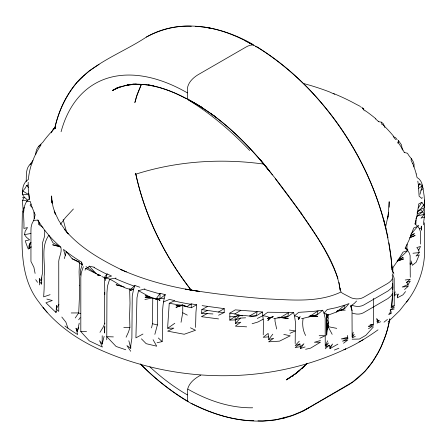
<?xml version="1.0" encoding="UTF-8"?>
<svg xmlns="http://www.w3.org/2000/svg" width="447" height="447" viewBox="0 0 447 447"><rect width="100%" height="100%" fill="white"/><g stroke="black" fill="none" stroke-linecap="round" stroke-linejoin="round"><path stroke-width="0.67" d="M22.35 210.911C22.121 241.844 18.534 276.235 39.051 302.261C54.64 324.014 77.264 339.754 101.553 350.431C178.079 384.023 269.904 384.833 345.771 348.906L343.933 349.772C356.036 344.503 367.311 337.496 378.022 329.83M22.59 193.646C22.205 188.36 23.384 182.315 28.384 179.493L28.675 176.755A193.981 111.996 0 0 1 31.005 165.859L33.961 157.802A194.037 112.029 0 0 1 39.481 147.292L41.135 144.716C37.414 146.387 35.687 150.538 35.782 154.433M30.178 247.331L29.58 248.471L29.58 245.057L30.994 242.391M35.106 273.402L33.894 267.261L30.944 261.428L30.944 230.702L31.089 227.272L31.977 223.723L33.698 220.405L35.173 214.828L31.877 206.816L30.251 201.401L26.708 201.34C21.551 209.369 24.579 219.421 23.853 228.428L27.524 227.562L25.194 231.172L24.512 234.647L26.457 237.323L29.591 239.827L25.289 240.849A199.25 115.035 0 0 0 28.334 249.152L30.385 242.57L28.96 245.649L29.58 248.471M39.476 284.918L39.302 278.487L39.476 281.504L41.515 284.074L41.649 277.213L42.398 273.592L42.487 242.945L44.605 236.172L44.778 230.328A193.456 111.689 0 0 1 39.481 222.679L37.934 220.08L33.698 220.405M104.425 326.796L104.419 333.021L104.838 326.338M389.175 207.184L389.181 201.681L388.197 214.884L388.611 212.247L387.678 218.27L388.085 215.672L385.543 227.26M388.627 314.733L391.058 313.364L391.058 311.917L390.17 310.078L394.243 307.458L390.918 307.832M391.287 307.1L394.243 305.904L394.181 278.52L393.539 276.212L392.17 273.793M83.338 266.686L81.293 272.754L80.812 277.436L80.812 331.613L89.299 340.86L102.374 347.051L99.575 340.636L102.179 344.056L102.207 335.731M368.496 326.26L373.39 324.287L373.401 298.311M379.056 320.175L377.123 321.689L377.586 319.002M413.916 166.977C415.241 161.043 409.692 157.852 407.491 153.254L404.116 152.427M106.755 339.759L106.95 293.025L107.414 286.382L109.655 279.135L116.086 278.068M26.183 181.599C26.546 175.263 25.334 166.798 31.877 163.161M326.791 316.247L326.74 324.6L326.869 314.397M130.742 351.281L126.931 345.62L130.77 348.297L130.792 345.302L131.882 338.189L132.251 295.813L133.625 289.075L134.96 285.544L139.866 287.242M245.61 317.811L240.408 318.091L235.357 319.896L229.808 320.102L229.825 313.14L235.284 309.866L262.462 311.984L263.445 322.192L263.238 334.853M305.122 346.939L300.49 348.52L299.898 343.955L295.165 345.615L299.267 341.195M392.589 289.773L392.606 283.359M218.594 315.219L224.204 312.531L224.249 308.648L202.139 305.642M295.188 343.62L295.378 321.767L294.506 315.845L293.528 312.509L267.792 312.235L263.004 315.655L257.31 318.454M410.268 277.257L410.111 255.623L409.351 253.114L407.737 250.566L402.993 252.136L398.216 259.998L392.868 267.658L392.829 271.156L391.896 269.737M181.041 322.298L182.728 312.777L182.762 305.362L175.962 307.307L182.661 304.921L187.192 306.838L191.322 307.765L196.63 304.787L195.948 312.414L195.562 327.428M157.093 342.754L162.127 341.586C163.446 325.98 160.507 309.838 165.261 294.662L160.082 293.327L155.986 299.104L145.158 295.785L149.672 296.719M190.45 327.785L195.512 330.272L184.225 334.255L167.698 331.16L173.805 328.148L167.737 328.249L167.781 325.321L169.245 303.239L174.844 300.663L169.486 299.44L163.412 301.954M155.986 299.104L159.987 298.797L160.082 293.327M29.273 199.77L28.675 193.216A193.735 111.851 0 0 1 28.15 184.985L28.211 182.242M392.801 290.081L392.801 278.917M154.841 334.367L157.378 324.969L157.361 298.78L160.004 300.434L156.942 298.814M46.862 299.077L52.321 300.529L45.918 302.781L55.987 312.481L56.735 305.446L56.328 309.285M80.298 275.179L80.415 270.362L82.175 264.814L81.589 262.138A193.892 111.946 0 0 1 66.29 251.633L63.502 249.409L65.279 255.477L64.267 258.595M416.062 219.896L415.9 223.746L414.978 223.936L416.978 215.873L418.75 203.944L421.862 202.273L423.65 204.91L424.488 207.704L422.706 211.733L417.425 215.89L415.956 218.684M79.516 262.937L79.085 271.77L79.516 285.22M392.634 293.942L391.706 306.128M392.488 290.679L392.751 292.014L391.661 306.592M326.813 328.322L326.707 330.02L326.802 323.555L326.74 333.507M212.934 313.95L201.575 313.274L201.843 309.553L207.659 306.463M407.189 244.14L406.887 247.929L405.166 248.152L409.061 240.117L413.732 227.987L417.783 226.299L418.766 225.243M303.049 318.745C302.172 324.488 302.809 330.344 305.619 335.501M30.944 247.772L31.066 246.487M55.987 312.481L56.126 311.201M41.515 284.074L41.755 282.063M23.864 210.811L23.311 211.962L22.35 200.669L27.641 200.06L24.406 197.283L22.411 194.428L22.819 191.053L25.205 188.153L26.686 185.471L28.15 184.985M363.556 110.029L363.735 108.688L361.807 107.42M423.315 224.847L424.332 217.046L421.001 218.147L424.332 214.348L422.706 211.733L420.146 209.682L417.867 211.196M389.728 319.124L387.566 328.936L385.66 335.328L380.917 347.202L378.078 352.638L372.312 362.104L365.026 371.295L352.476 382.146L303.636 410.681L291.807 415.576L275.67 419.839L262.797 421.04L257.964 420.856M389.89 318.75C385.018 345.849 370.563 372.63 345.922 386.398L308.29 408.122C272.173 429.623 226.551 421.923 190.986 403.283M102.179 344.056L104.123 336.368M397.925 143.224L398.473 140.598L401.551 145.001L402.339 150.114M420.007 194.255L422.275 185.851L419.811 183.711L418.381 184.801L419.102 196.149L421.784 198.468L422.32 197.596M64.904 326.003L67.961 328.21A199.211 115.013 0 0 0 77.672 334.552L75.973 328.159L77.387 331.333L79.225 323.142M395.154 291.813L394.243 295.88L396.383 294.048M151.533 327.908L152.488 323.723L152.768 297.847L157.338 299.669M54.635 128.602C58.741 110.314 66.877 92.4 80.22 78.996M397.975 142.727L398.473 140.598M42.951 227.495L39.012 224.662L39.481 222.679M377.123 321.689L377.43 320.359M144.834 288.874L138.486 290.69L136.983 297.741L135.91 337.854L142.956 334.038M41.515 280.66L41.839 279.341M54.774 128.652C58.222 111.689 66.039 95.742 76.962 82.343C95.865 61.641 123.433 52.254 146.365 37.079C179.454 17.779 221.142 26.021 252.739 44.365M135.044 102.268L137.268 94.2L141.297 84.377M51.355 132.781L53.215 129.049L55.713 127.088M105.324 280.576L107.124 273.927L111.56 276.028L104.738 278.408L104.123 277.33M355.309 336.356L352.135 337.904L354.231 334.283L352.13 336.563L353.242 332.216M65.279 255.477L66.29 251.633L72.19 258.791L78.51 262.121L82.354 265.01L81.589 262.138M134.754 102.743L136.357 96.982L141.353 84.517M77.387 331.333L78.638 327.232M129.641 289.293L130.016 303.055L129.608 315.671L129.898 327.483L128.568 331.858L126.093 337.222M327.74 323.924L326.735 326.953L326.74 331.797L326.818 325.31L326.735 326.953L328.713 322.22L327.953 319.951L328.316 318.482L327.942 314.632L326.729 318.074L328.215 314.543M340.413 288.606L340.268 290.634L341.586 292.55A10.968 6.018 -2.2 0 0 343.246 293.673L350.331 297.384A10.968 6.018 -2.2 0 0 352.454 298.238C355.968 299.222 359.958 299.239 363.243 297.495L387.136 283.761C389.857 282.163 394.153 278.978 392.181 275.397M85.047 270.161L85.679 268.446L88.065 267.842L89.165 266.183L94.362 267.245M328.551 325.41L326.718 330.255L326.712 335.161L326.93 328.78L326.718 330.255L328.551 325.41L327.942 323.321L328.713 322.22M397.282 296.126L398.165 293.942L397.282 297.853L402.943 294.836L405.546 291.584M104.905 323.131L103.302 326.947L99.966 332.339M392.494 293.495L391.159 295.774L388.046 298.473L363.243 312.878C359.936 314.638 355.879 314.364 352.454 313.107M392.617 286.03L391.287 288.226L388.197 290.863L363.579 305.105C360.304 306.849 356.304 306.703 352.851 305.58A10.918 6.303 0 0 1 352.08 305.29M55.16 128.68L55.724 127.468L53.215 129.049M411.626 158.651L410.989 160.015L412.514 163.451M418.699 250.18L420.51 246.459L416.827 247.549L418.699 250.18L419.23 252.577L416.04 256.036L419.241 254.874L416.146 262.26L412.363 265.3L411.044 260.897M300.216 316.588L298.574 319.583L299.512 317.029L298.088 318.091L298.937 317.856L297.439 316.599L294.506 315.845L298.702 312.347L313.302 311.38L322.673 310.257L323.986 313.157L325.192 318.348L325.243 345.743L327.701 340.815M30.005 164.77L32.86 160.473M329.947 348.643L332.59 343.978L329.942 347.196L329.947 348.643L337.898 344.14M169.245 303.239L182.292 305.558L182.661 304.921L175.984 305.625L181.661 305.564M418.18 186.544L419.811 183.711M22.35 200.669L24.406 197.283L22.411 197.842M58.954 304.513L56.093 309.028L58.758 311.403L58.758 263.607C58.093 257.813 62.435 252.935 60.809 247.146M421.862 202.273L418.325 207.894M406.535 302.088C418.023 287.337 424.728 268.787 424.65 250.041L424.644 222.757M75.23 317.979L78.7 312.922L79.516 295.461A293.707 185.399 -54.9 0 0 79.499 285.231M39.476 281.504L41.968 277.878M31.005 204.111L30.078 205.447L32.162 207.307M60.379 224.411L65.402 217.644L73.414 208.995M300.49 348.52L303.949 343.737L300.507 346.648L295.149 347.576L299.898 343.955M78.678 319.812L80.225 317.677M417.079 212.336L420.146 209.682L423.65 204.91M408.809 299.026L399.596 310.71L388.046 321.946M379.134 320.337L377.117 323.047L380.76 321.728M391.628 269.262L392.868 267.658M268.574 336.854L263.194 337.284L268.144 333.395L268.658 339.502L272.804 334.177M101.787 276.553L104.274 277.514L107.124 273.927M272.29 316.945L270.368 317.353L267.82 320.527L271.05 317.621L273.424 316.392M414.978 223.936L417.783 226.299L410.799 234.34M373.385 326.941L365.948 335.244L362.673 337.172L359.354 339.049L352.141 339.206M411.799 262.987L410.217 264.691L410.134 262.836M242.414 315.856L238.916 315.012L235.083 316.526L235.424 323.41L240.408 318.091M356.561 301.043L354.393 303.34L350.582 306.078L352.007 310.665L352.13 336.563M80.6 78.611L89.115 70.928L99.061 64.39M78.203 81.052L82.628 76.543M307.067 363.495L295.171 374.083L299.926 370.261L297.875 371.915M306.86 363.707L302.016 368.585L304.217 366.54M55.724 127.468L53.327 129.837A193.881 111.934 0 0 0 42.901 142.168L38.408 146.56M235.357 319.896L239.693 315.627L244.498 315.526L249.376 316.063L256.477 315.789L262.462 311.984M23.311 211.962L23.311 208.548L24.177 207.715M26.708 201.34L29.608 198.68L28.675 193.216M397.819 260.115L407.737 250.566L405.166 248.152M404.58 289.522L407.994 286.46L407.988 284.594L406.619 282.336L410.273 279.235L405.206 280.029M23.311 208.548L24.004 207.939M325.243 348.811L329.322 345.207L329.942 347.196M104.274 277.514C113.94 279.012 120.83 288.332 130.669 289.248L134.96 285.544M325.243 345.743L328.45 342.978L325.243 347.291L329.322 345.207M303.072 367.451L295.668 373.625L286.303 379.861L290.494 377.441M322.673 310.257L317.141 314.856L301.49 318.733M336.468 312.028L344.81 305.172L349.04 303.563L344.654 308.62L336.468 312.028L328.696 314.928L326.282 314.872L325.684 313.794L323.986 313.157L327.249 309.536L336.172 307.698L344.81 305.172L344.654 308.62L336.876 311.173M384.012 322.164L387.437 319.426M158.769 298.803L159.987 298.797L165.261 294.662M343.514 343.229L347.861 339.938L342.508 341.178L347.855 338.58L347.319 335.418M297.255 372.407L286.303 379.861M293.528 312.509L287.684 316.75L273.827 318.532M167.737 328.249L174.811 323.265M420.856 190.249L423.074 188.707C422.326 184.449 421.297 179.666 417.062 177.52L416.157 173.95M420.504 244.062L420.376 231.596L419.543 228.92L421.499 227.568L421.27 226.081L421.588 230.16L421.499 227.568M418.426 188.455L422.275 185.851M229.808 320.102L235.083 316.526L239.693 315.627M196.63 304.787L191.143 303.865L186.919 306.72L182.292 305.558M308.86 317.029L318.029 310.866L317.141 314.856L309.235 316.359L317.783 316.353L309.749 315.85M410.301 236.29L414.363 233.63L410.514 236.061M368.451 328.768L373.39 325.634L368.63 326.506M397.495 260.897L403.172 257.427L397.735 260.394M279.738 317.923L288.633 312.593L287.684 316.75L280.437 317.582L277.693 317.214M229.825 313.14L234.77 313.962L240.777 310.402M201.843 309.553L218.41 312.045L224.249 308.648M120.087 86.897L112.583 90.417L117.315 87.69M200.753 375.189C194.652 378.352 188.159 383.515 187.366 390.807L187.366 398.953C187.31 400.495 188.165 402.093 189.684 402.591C209.615 412.553 231.261 420.521 253.818 420.7M291.662 376.765L293.483 375.715M249.376 316.063L257.086 311.676L256.477 315.789L250.482 316.789M112.583 90.417L119.075 87.204L115.974 88.54L122.914 86.137L130.239 84.561L126.931 85.075L134.664 84.338L144.761 84.617M302.513 411.24L308.29 408.122M263.322 319.108L257.913 322.013L252.119 323.745M361.349 340.692L363.098 339.748M359.014 341.949L360.723 341.033M129.541 289.047L130.898 290.533L133.625 289.075L130.669 289.248M207.33 313.526L201.429 316.672L218.538 318.912M201.575 313.274L207.464 310.475M146.365 37.079C160.087 29.658 175.671 25.406 191.327 26.261M319.912 338.2L325.237 335.719L319.164 335.691M420.146 209.682L424.488 207.704M340.737 292.137C317.638 302.993 291.137 299.859 266.423 298.87C239.324 296.752 212.28 293.668 185.477 289.131L199.513 291.438C172.374 287.427 145.493 280.627 120.427 269.329L126.238 271.882L124.635 271.184M409.603 237.949L415.14 235.468L410.022 237.379M290.03 333.294L295.316 330.942L289.371 330.026M334.362 350.068L338.882 348.224M119.572 86.997L117.22 87.908L126.747 85.248L136.246 84.159M270.368 317.353L267.446 318.454L269.614 317.616L266.881 316.442L263.004 315.655M271.05 317.621L272.944 316.906M417.118 213.822L422.706 211.733M50.098 294.679L43.661 296.858L44.074 289.913A302.412 220.544 -41.1 0 0 44.158 276.229C45.728 262.696 40.319 247.074 48.846 235.29L44.778 230.328M397.238 261.07L403.624 258.93L397.148 261.093M135.15 174.386C176.587 161.049 221.109 158.165 264.127 164.138M406.619 282.336L410.285 281.174L407.988 284.594L402.194 287.013L407.994 286.46M320.465 340.48L314.437 342.285L320.46 342.206L310.631 348.129L305.592 349.286M389.734 312.302L391.058 311.917M284.856 417.777L285.588 417.571L281.984 418.537M390.17 310.078L394.243 308.972M347.85 337.194L341.279 338.938L347.855 338.58M268.658 339.502L273.642 338.25L268.619 341.826L279.515 341.145L290.22 335.82L283.772 334.378M235.424 323.41L240.81 322.175L235.368 326.142L246.66 326.846M417.425 215.89L424.332 214.348M144.917 299.484L152.114 297.987M24.512 234.647L30.91 233.463M159.987 298.797L164.172 298.143M350.582 306.078L351.51 305.966L351.549 308.48L351.325 305.765M412.972 253.253L419.23 252.577M362.668 108.789L363.735 108.688L362.573 108.336L365.087 110.945M337.781 310.581L345.263 310.112M370.138 324.483L373.39 324.287M229.836 316.806L235.083 316.526M389.069 313.464L391.058 313.364M150.846 297.166L145.046 297.462L150.941 297.289M391.047 305.994L394.243 305.904M80.812 331.613L86.539 331.467M136.318 84.092L132.698 84.148C158.104 83.365 181.65 94.876 202.754 107.906L188.092 99.43L187.41 97.63L187.366 88.802C187.947 82.745 192.813 77.996 197.725 74.928L246.157 46.963C248.985 45.331 253.946 43.404 256.12 46.935M22.411 194.428L28.39 194.389L22.819 191.053M71.213 312.961L78.7 312.922L80.622 313.699M123.791 327.36L129.898 327.483M195.44 26.384C216.052 27.105 235.67 35.134 253.483 45.046L245.464 40.973M113.365 336.898L106.772 336.658L116.108 346.475L125.786 349.761M280.437 317.582L288.298 318.56L279.14 317.18M218.41 312.045L224.204 312.531M145.448 84.673L147.527 84.913M149.337 85.159L150.455 85.327M378.179 121.606L381.503 122.187L383.425 123.886L384.85 127.507M152.142 85.612L153.271 85.813L147.968 84.846L150.404 85.293M204.76 27.194L207.805 27.753M208.006 27.781L211.018 28.334M100.15 275.497L97.412 274.978L100.799 275.687M336.742 328.366L328.037 326.634L332.182 334.322M150.823 85.366C163.334 87.835 175.274 92.68 186.427 98.787M123.171 286.505L116.052 284.761L122.69 286.633M234.77 313.962L238.916 315.012M152.488 323.723L157.378 324.969M303.563 83.516L309.073 85.047A193.875 111.934 0 0 1 329.607 91.959L333.345 93.708M60.194 246.934L52.634 244.794L59.674 246.381L53.042 242.9L48.846 235.29A193.892 111.946 0 0 0 60.798 247.135M279.788 317.258L281.085 317.627M99.681 274.989L97.133 274.151L85.679 268.446M182.762 305.362L187.192 306.838M72.19 258.791L79.56 261.976M122.092 270.066C100.972 259.785 79.728 247.733 64.519 229.378L68.38 233.926L66.53 231.742M249.504 43.018L250.689 43.616M182.728 312.777L187.315 315.129M359.98 106.241L355.572 103.955A193.903 111.951 0 0 0 337.384 95.122L333.529 93.512L334.451 94.395M151.198 297.713L138.486 290.69M190.696 101.134L200.977 106.978L211.47 113.996M188.092 99.43C236.312 125.059 269.859 169.731 301.094 213.135L300.663 212.548C316.381 236.659 336.027 260.802 340.161 290.114L339.022 282.348M255.79 46.393C274.352 57.294 291.103 71.045 306.262 86.288L306.793 86.802C346.956 128.395 376.396 181.046 388.018 237.882M86.042 266.63L96.295 273.642L89.165 266.183M187.444 401.35C170.257 390.857 154.377 378.257 140.263 363.892M257.003 46.823C332.361 94.68 384.431 179.174 392.069 268.172M188.092 401.44C170.91 391.22 155.075 378.765 141.084 364.484M406.736 248.722L407.865 249.527L406.865 248.722M210.52 113.292L215.633 117.047L211.99 114.365M214.23 116.002C232.49 129.703 248.711 145.962 263.322 163.462L260.193 159.724L269.206 170.726L264.205 164.541M375.564 118.947L378.816 121.729M158.344 337.988L162.127 341.586M360.55 106.637L361.075 107.163M141.425 338.843L146.175 343.682L156.707 346.19L153.081 339.714M26.686 185.471L28.608 187.444M42.99 307.391L47.103 312.246M392.689 271.631L393.516 272.625L393.88 274.095M263.719 163.943L272.447 174.906M123.819 286.661L124.16 287.08M395.645 139.576L393.17 136.475L395.696 137.771L397.21 139.866M61.803 317.035L65.871 322.131L67.961 328.21M191.534 290.516C164.625 256.299 144.862 216.147 135.653 173.514M191.271 290.338C164.541 255.986 144.767 215.884 135.653 173.246M275.425 178.761C298.624 210.258 324.338 241.268 337.943 278.408M64.77 229.523L58.702 220.438L54.199 211.051L55.411 214.169L53.109 207.039L51.723 199.831L52.115 203.184L51.651 195.954L51.651 202.094M392.796 271.631L393.516 272.625M35.726 279.693L37.542 282.32M417.783 226.299L419.543 228.92M129.999 288.969L130.898 290.533M351.191 305.692L351.605 306.798L351.202 305.508M351.219 305.368L352.007 310.665M376.514 318.56L377.123 320.292M386.018 228.551L383.621 219.298M128.842 340.715L130.77 348.297M37.934 220.08L39.012 224.662M276.659 328.998L275.006 321.192L274.978 318.677M104.497 277.341L104.738 278.408M381.503 122.187L381.945 124.573M423.074 188.707L424.153 196.021L424.538 202.826M388.94 242.771L391.047 257.221L392.108 268.653M417.805 181.13L418.381 184.801M326.293 313.543L326.556 315.604M391.935 266.63L392.516 272.24M104.514 277.648L104.816 294.411M191.143 303.865L191.322 307.765M33.961 212.174L34.223 218.544M424.561 203.815L424.644 206.587L424.454 200.027M392.701 283.599L392.84 288.237M422.264 185.069L422.32 187.371M104.419 323.684L104.397 292.461M424.644 209.347L424.644 217.471M106.755 274.184A202.279 115.678 4.5 0 1 93.982 267.468M134.34 286.169A198.826 110.286 5.5 0 1 115.371 278.61M159.747 293.819A195.462 104.503 6.2 0 1 144.431 289.332M190.981 304.34A196.389 101.692 6.5 0 1 174.609 301.116M412.642 163.423A196.384 128.278 -5.6 0 1 416.235 173.939M398.238 142.638A195.484 127.239 -4.1 0 1 404.328 152.371M382.464 124.333A198.82 128.038 -2.5 0 1 393.628 136.313M365.395 110.767A202.284 127.758 -0.7 0 1 375.866 118.801M187.366 394.88A184.941 106.777 60 0 1 149.851 366.875M187.366 92.87A184.941 106.777 60 0 0 149.404 77.454A184.941 106.777 60 0 0 61.083 131.736M252.667 407.781A185.181 119.399 61.7 0 1 187.913 389.153M188.12 99.804A185.181 89.78 52 0 1 249.677 150.483M66.497 231.73A184.941 106.777 60 0 1 63.167 219.449M326.735 321.728L326.701 326.422L326.964 320.102L326.735 321.728"/></g></svg>
